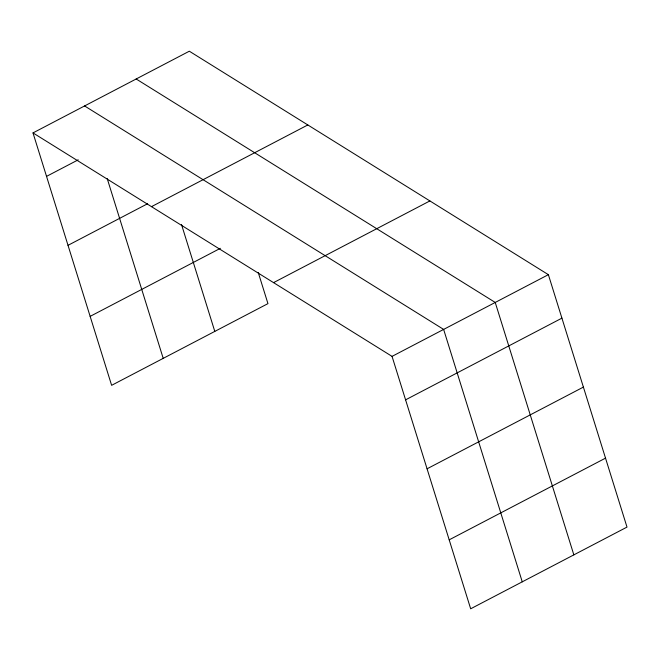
<?xml version="1.0" encoding="UTF-8"?>
<svg xmlns="http://www.w3.org/2000/svg" width="660" height="660" viewBox="0 0 660 660"><rect width="100%" height="100%" fill="white"/><g stroke="black" fill="none" stroke-linecap="round" stroke-linejoin="round"><path stroke-width="0.99" d="M33 132.907L189.329 51.208L548.378 274.675L627 527.092L470.671 608.792L392.048 356.375L33 132.907L111.623 385.325L267.952 303.625L258.266 272.547M46.538 176.377L78.218 159.819M68.013 245.33L147.658 203.701M151.487 206.654L307.816 124.954M90.139 316.371L220.349 248.325M273.562 282.628L429.891 200.929M392.048 356.375L548.378 274.675M405.587 399.844L561.916 318.145M427.069 468.798L583.399 387.098M449.196 539.839L605.525 458.139M136.174 78.985L495.231 302.453L573.845 554.87M84.587 105.946L443.635 329.414L522.258 581.831M181.5 224.491L214.797 331.402M107.2 178.546L163.21 358.363"/></g></svg>
